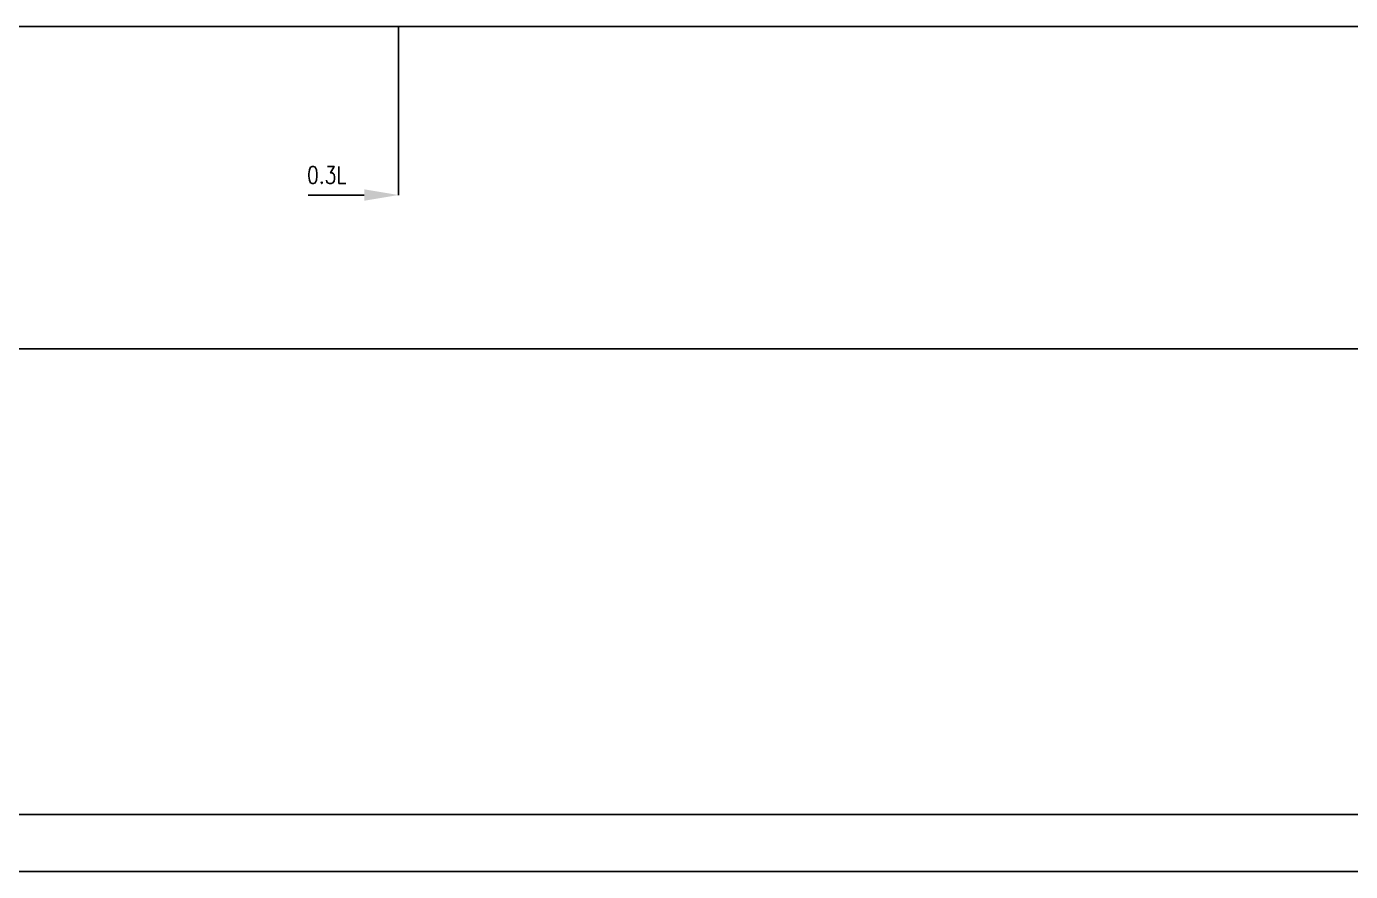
# Model space of a CAD drawing. Extents: x 373818 to 564480, y 322172 to 634257.
# Drawn here: x 457481 to 480630, y 453477 to 468260 of the extents above; entities that cross this region are included whole.
import ezdxf
from ezdxf.enums import TextEntityAlignment as Align

# ---------------------------------------------------------------- set-up
doc = ezdxf.new("R2010")
doc.units = 0
doc.header["$LTSCALE"] = 40
doc.header["$MEASUREMENT"] = 0
doc.layers.get('0').update_dxf_attribs({"linetype": 'CONTINUOUS'})
doc.layers.add('BT_ENG', color=7, linetype='CONTINUOUS')
doc.layers.add('Y-CON', color=2, linetype='CONTINUOUS')
doc.styles.add('ROMANS', font='romans.shx', dxfattribs={"width": 0.75, "height": 250, "bigfont": 'hzdx.shx'})

msp = doc.modelspace()

# ---------------------------------------------------------------- linework, layer by layer
for p, q in [((463985.71, 468260.36), (463985.71, 465311.36)), ((554495.41, 462621.11), (421196.41, 462621.11))]:
    msp.add_line(p, q)
at = {"color": 0, "linetype": 'ByBlock'}
msp.add_line((463385.71, 465311.36), (462407.34, 465311.36), dxfattribs=at)
at = {"color": 2}
msp.add_line((417794.48, 454477.25), (562894.48, 454477.25), dxfattribs=at)
at = {"color": 0, "linetype": 'ByBlock'}
msp.add_solid([(463385.71, 465411.36), (463385.71, 465211.36), (463985.71, 465311.36)], dxfattribs=at)
at = {"layer": 'BT_ENG'}
msp.add_line((415294.48, 453477.25), (563894.48, 453477.25), dxfattribs=at)
at = {"layer": 'Y-CON'}
for p, q in [((456996.41, 468260.36), (463496.41, 468260.36)), ((463496.41, 468260.36), (474096.41, 468260.36)), ((474096.41, 468260.36), (513496.41, 468260.36))]:
    msp.add_line(p, q, dxfattribs=at)

# ---------------------------------------------------------------- texts
at = {"style": 'ROMANS', "width": 0.8}
msp.add_text('0.3L', height=300, dxfattribs=at).set_placement((462730.41, 465661.86), align=Align.MIDDLE)

doc.saveas('drawing.dxf')
